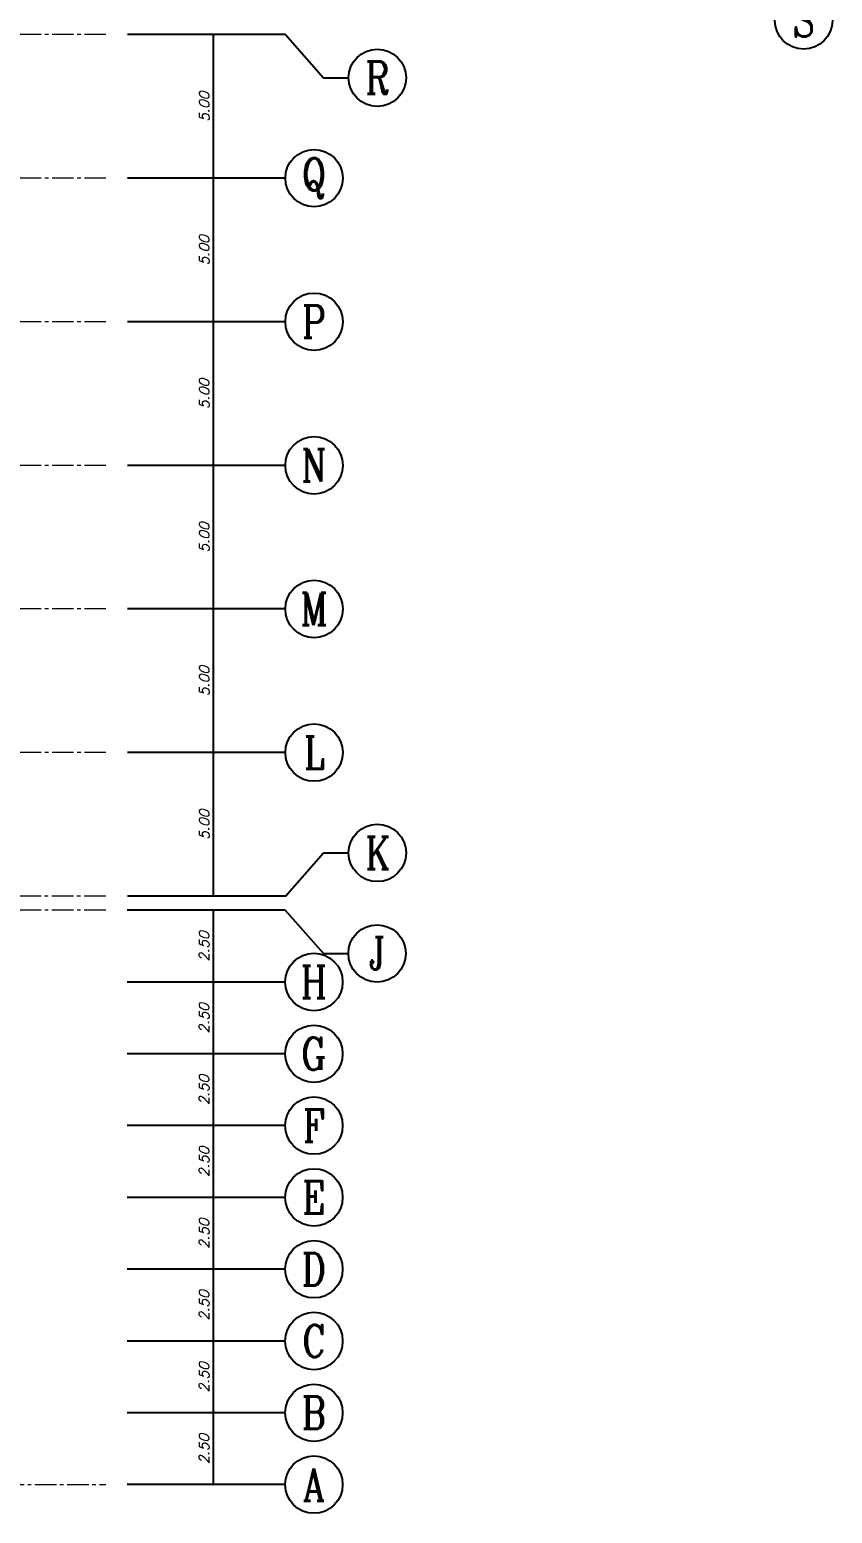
# Model space of a CAD drawing. Header units: metres. Extents: x 202848 to 204724, y 1924431 to 1925550.
# Drawn here: x 203951.6 to 203979.6, y 1924865.3 to 1924916.9 of the extents above; entities that cross this region are included whole.
import ezdxf
from ezdxf.enums import TextEntityAlignment as Align

# ---------------------------------------------------------------- set-up
doc = ezdxf.new("R2010")
doc.units = ezdxf.units.M
doc.header["$MEASUREMENT"] = 0
doc.linetypes.add('CENTER2', pattern=[1.125, 0.75, -0.125, 0.125, -0.125])
doc.layers.add('Axis', color=1, linetype='CENTER2', lineweight=5)
doc.layers.add('Dimations', color=3, linetype='Continuous', lineweight=5)
doc.layers.add('Axis Name', color=8, linetype='Continuous')
doc.styles.add('ROMANS', font='romans.shx', dxfattribs={"oblique": 15})
doc.styles.add('YQ_AXIS', font='COMPLEX.SHX', dxfattribs={"width": 0.8, "bigfont": 'GBCBIG.SHX'})
doc.dimstyles.new('Copy(2) of DIM-50$', dxfattribs={"dimscale": 0, "dimtxt": 0.35, "dimasz": 0.03, "dimexe": 0, "dimexo": 0, "dimgap": 0.15, "dimtad": 1, "dimzin": 0, "dimdsep": 46, "dimtxsty": 'ROMANS', "dimblk1": 'OBLIQUE', "dimblk2": 'DTICK', "dimsah": 1, "dimcen": 0.1, "dimse1": 1, "dimse2": 1, "dimclrd": 2, "dimclre": 51, "dimclrt": 3, "dimaunit": 1, "dimadec": 0, "dimazin": 0, "dimtfac": 1e-05, "dimtmove": 2, "dimatfit": 0, "dimldrblk": 'DTICK', "dimfxl": 0, "dimtolj": 1, "dimtzin": 0, "dimlwe": -1, "dimarcsym": 0})

# ---------------------------------------------------------------- blocks, each defined once
blk = doc.blocks.new('_OBLIQUE')
at = {"color": 0, "linetype": 'ByBlock'}
blk.add_line((-0.5, -0.5), (0.5, 0.5), dxfattribs=at)
blk = doc.blocks.new('DTICK')
at = {"color": 3}
blk.add_line((-1, -1), (1, 1), dxfattribs=at)
for p, q in [((-1, 0), (1, 0)), ((0, 1), (0, -1))]:
    blk.add_line(p, q)
blk = doc.blocks.new('*D343')
at = {"layer": 'Defpoints', "color": 0, "lineweight": -2, "transparency": 16777216}
for p in [(203954.297, 1924891.744), (203958.047, 1924891.744), (203954.297, 1924886.744)]:
    blk.add_point(p, dxfattribs=at)
at = {"layer": 'Dimations', "color": 2, "lineweight": -2, "transparency": 16777216}
blk.add_line((203958.047, 1924886.744), (203958.047, 1924891.714), dxfattribs=at)
at = {"layer": 'Dimations', "color": 2, "lineweight": -2, "transparency": 16777216, "xscale": 0.03, "yscale": 0.03, "zscale": 0.03}
for name, p, rotation in [('DTICK', (203958.047, 1924891.744), 90), ('_OBLIQUE', (203958.047, 1924886.744), 270)]:
    blk.add_blockref(name, p, dxfattribs=dict(at, rotation=rotation))
at = {"layer": 'Dimations', "color": 3, "transparency": 16777216, "insert": (203957.722, 1924889.229), "char_height": 0.35, "attachment_point": 5, "rotation": 90, "style": 'ROMANS'}
blk.add_mtext('\\A1;5.00', dxfattribs=at)
blk = doc.blocks.new('*D344')
at = {"layer": 'Defpoints', "color": 0, "lineweight": -2, "transparency": 16777216}
for p in [(203954.297, 1924896.744), (203958.047, 1924896.744), (203954.297, 1924891.744)]:
    blk.add_point(p, dxfattribs=at)
at = {"layer": 'Dimations', "color": 2, "lineweight": -2, "transparency": 16777216}
blk.add_line((203958.047, 1924891.744), (203958.047, 1924896.714), dxfattribs=at)
at = {"layer": 'Dimations', "color": 2, "lineweight": -2, "transparency": 16777216, "xscale": 0.03, "yscale": 0.03, "zscale": 0.03}
for name, p, rotation in [('DTICK', (203958.047, 1924896.744), 90), ('_OBLIQUE', (203958.047, 1924891.744), 270)]:
    blk.add_blockref(name, p, dxfattribs=dict(at, rotation=rotation))
at = {"layer": 'Dimations', "color": 3, "transparency": 16777216, "insert": (203957.722, 1924894.229), "char_height": 0.35, "attachment_point": 5, "rotation": 90, "style": 'ROMANS'}
blk.add_mtext('\\A1;5.00', dxfattribs=at)
blk = doc.blocks.new('*D345')
at = {"layer": 'Defpoints', "color": 0, "lineweight": -2, "transparency": 16777216}
for p in [(203954.297, 1924901.744), (203958.047, 1924901.744), (203954.297, 1924896.744)]:
    blk.add_point(p, dxfattribs=at)
at = {"layer": 'Dimations', "color": 2, "lineweight": -2, "transparency": 16777216}
blk.add_line((203958.047, 1924896.744), (203958.047, 1924901.714), dxfattribs=at)
at = {"layer": 'Dimations', "color": 2, "lineweight": -2, "transparency": 16777216, "xscale": 0.03, "yscale": 0.03, "zscale": 0.03}
for name, p, rotation in [('DTICK', (203958.047, 1924901.744), 90), ('_OBLIQUE', (203958.047, 1924896.744), 270)]:
    blk.add_blockref(name, p, dxfattribs=dict(at, rotation=rotation))
at = {"layer": 'Dimations', "color": 3, "transparency": 16777216, "insert": (203957.722, 1924899.229), "char_height": 0.35, "attachment_point": 5, "rotation": 90, "style": 'ROMANS'}
blk.add_mtext('\\A1;5.00', dxfattribs=at)
blk = doc.blocks.new('*D346')
at = {"layer": 'Defpoints', "color": 0, "lineweight": -2, "transparency": 16777216}
for p in [(203954.297, 1924906.744), (203958.047, 1924906.744), (203954.297, 1924901.744)]:
    blk.add_point(p, dxfattribs=at)
at = {"layer": 'Dimations', "color": 2, "lineweight": -2, "transparency": 16777216}
blk.add_line((203958.047, 1924901.744), (203958.047, 1924906.714), dxfattribs=at)
at = {"layer": 'Dimations', "color": 2, "lineweight": -2, "transparency": 16777216, "xscale": 0.03, "yscale": 0.03, "zscale": 0.03}
for name, p, rotation in [('DTICK', (203958.047, 1924906.744), 90), ('_OBLIQUE', (203958.047, 1924901.744), 270)]:
    blk.add_blockref(name, p, dxfattribs=dict(at, rotation=rotation))
at = {"layer": 'Dimations', "color": 3, "transparency": 16777216, "insert": (203957.722, 1924904.229), "char_height": 0.35, "attachment_point": 5, "rotation": 90, "style": 'ROMANS'}
blk.add_mtext('\\A1;5.00', dxfattribs=at)
blk = doc.blocks.new('*D347')
at = {"layer": 'Defpoints', "color": 0, "lineweight": -2, "transparency": 16777216}
for p in [(203954.297, 1924911.744), (203958.047, 1924911.744), (203954.297, 1924906.744)]:
    blk.add_point(p, dxfattribs=at)
at = {"layer": 'Dimations', "color": 2, "lineweight": -2, "transparency": 16777216}
blk.add_line((203958.047, 1924906.744), (203958.047, 1924911.714), dxfattribs=at)
at = {"layer": 'Dimations', "color": 2, "lineweight": -2, "transparency": 16777216, "xscale": 0.03, "yscale": 0.03, "zscale": 0.03}
for name, p, rotation in [('DTICK', (203958.047, 1924911.744), 90), ('_OBLIQUE', (203958.047, 1924906.744), 270)]:
    blk.add_blockref(name, p, dxfattribs=dict(at, rotation=rotation))
at = {"layer": 'Dimations', "color": 3, "transparency": 16777216, "insert": (203957.722, 1924909.229), "char_height": 0.35, "attachment_point": 5, "rotation": 90, "style": 'ROMANS'}
blk.add_mtext('\\A1;5.00', dxfattribs=at)
blk = doc.blocks.new('*D348')
at = {"layer": 'Defpoints', "color": 0, "lineweight": -2, "transparency": 16777216}
for p in [(203954.297, 1924916.744), (203958.047, 1924916.744), (203954.297, 1924911.744)]:
    blk.add_point(p, dxfattribs=at)
at = {"layer": 'Dimations', "color": 2, "lineweight": -2, "transparency": 16777216}
blk.add_line((203958.047, 1924911.744), (203958.047, 1924916.714), dxfattribs=at)
at = {"layer": 'Dimations', "color": 2, "lineweight": -2, "transparency": 16777216, "xscale": 0.03, "yscale": 0.03, "zscale": 0.03}
for name, p, rotation in [('DTICK', (203958.047, 1924916.744), 90), ('_OBLIQUE', (203958.047, 1924911.744), 270)]:
    blk.add_blockref(name, p, dxfattribs=dict(at, rotation=rotation))
at = {"layer": 'Dimations', "color": 3, "transparency": 16777216, "insert": (203957.722, 1924914.229), "char_height": 0.35, "attachment_point": 5, "rotation": 90, "style": 'ROMANS'}
blk.add_mtext('\\A1;5.00', dxfattribs=at)
blk = doc.blocks.new('*D301')
at = {"layer": 'Defpoints', "color": 0, "lineweight": -2, "transparency": 16777216}
for p in [(203954.291, 1924868.754), (203958.041, 1924868.754), (203954.291, 1924866.254)]:
    blk.add_point(p, dxfattribs=at)
at = {"layer": 'Dimations', "color": 2, "lineweight": -2, "transparency": 16777216}
blk.add_line((203958.041, 1924866.254), (203958.041, 1924868.724), dxfattribs=at)
at = {"layer": 'Dimations', "color": 2, "lineweight": -2, "transparency": 16777216, "xscale": 0.03, "yscale": 0.03, "zscale": 0.03}
for name, p, rotation in [('DTICK', (203958.041, 1924868.754), 90), ('_OBLIQUE', (203958.041, 1924866.254), 270)]:
    blk.add_blockref(name, p, dxfattribs=dict(at, rotation=rotation))
at = {"layer": 'Dimations', "color": 3, "transparency": 16777216, "insert": (203957.716, 1924867.489), "char_height": 0.35, "attachment_point": 5, "rotation": 90, "style": 'ROMANS'}
blk.add_mtext('\\A1;2.50', dxfattribs=at)
blk = doc.blocks.new('*D302')
at = {"layer": 'Defpoints', "color": 0, "lineweight": -2, "transparency": 16777216}
for p in [(203954.291, 1924871.254), (203958.041, 1924871.254), (203954.291, 1924868.754)]:
    blk.add_point(p, dxfattribs=at)
at = {"layer": 'Dimations', "color": 2, "lineweight": -2, "transparency": 16777216}
blk.add_line((203958.041, 1924868.754), (203958.041, 1924871.224), dxfattribs=at)
at = {"layer": 'Dimations', "color": 2, "lineweight": -2, "transparency": 16777216, "xscale": 0.03, "yscale": 0.03, "zscale": 0.03}
for name, p, rotation in [('DTICK', (203958.041, 1924871.254), 90), ('_OBLIQUE', (203958.041, 1924868.754), 270)]:
    blk.add_blockref(name, p, dxfattribs=dict(at, rotation=rotation))
at = {"layer": 'Dimations', "color": 3, "transparency": 16777216, "insert": (203957.716, 1924869.989), "char_height": 0.35, "attachment_point": 5, "rotation": 90, "style": 'ROMANS'}
blk.add_mtext('\\A1;2.50', dxfattribs=at)
blk = doc.blocks.new('*D303')
at = {"layer": 'Defpoints', "color": 0, "lineweight": -2, "transparency": 16777216}
for p in [(203954.291, 1924873.754), (203958.041, 1924873.754), (203954.291, 1924871.254)]:
    blk.add_point(p, dxfattribs=at)
at = {"layer": 'Dimations', "color": 2, "lineweight": -2, "transparency": 16777216}
blk.add_line((203958.041, 1924871.254), (203958.041, 1924873.724), dxfattribs=at)
at = {"layer": 'Dimations', "color": 2, "lineweight": -2, "transparency": 16777216, "xscale": 0.03, "yscale": 0.03, "zscale": 0.03}
for name, p, rotation in [('DTICK', (203958.041, 1924873.754), 90), ('_OBLIQUE', (203958.041, 1924871.254), 270)]:
    blk.add_blockref(name, p, dxfattribs=dict(at, rotation=rotation))
at = {"layer": 'Dimations', "color": 3, "transparency": 16777216, "insert": (203957.716, 1924872.489), "char_height": 0.35, "attachment_point": 5, "rotation": 90, "style": 'ROMANS'}
blk.add_mtext('\\A1;2.50', dxfattribs=at)
blk = doc.blocks.new('*D304')
at = {"layer": 'Defpoints', "color": 0, "lineweight": -2, "transparency": 16777216}
for p in [(203954.291, 1924876.254), (203958.041, 1924876.254), (203954.291, 1924873.754)]:
    blk.add_point(p, dxfattribs=at)
at = {"layer": 'Dimations', "color": 2, "lineweight": -2, "transparency": 16777216}
blk.add_line((203958.041, 1924873.754), (203958.041, 1924876.224), dxfattribs=at)
at = {"layer": 'Dimations', "color": 2, "lineweight": -2, "transparency": 16777216, "xscale": 0.03, "yscale": 0.03, "zscale": 0.03}
for name, p, rotation in [('DTICK', (203958.041, 1924876.254), 90), ('_OBLIQUE', (203958.041, 1924873.754), 270)]:
    blk.add_blockref(name, p, dxfattribs=dict(at, rotation=rotation))
at = {"layer": 'Dimations', "color": 3, "transparency": 16777216, "insert": (203957.716, 1924874.989), "char_height": 0.35, "attachment_point": 5, "rotation": 90, "style": 'ROMANS'}
blk.add_mtext('\\A1;2.50', dxfattribs=at)
blk = doc.blocks.new('*D305')
at = {"layer": 'Defpoints', "color": 0, "lineweight": -2, "transparency": 16777216}
for p in [(203954.291, 1924878.754), (203958.041, 1924878.754), (203954.291, 1924876.254)]:
    blk.add_point(p, dxfattribs=at)
at = {"layer": 'Dimations', "color": 2, "lineweight": -2, "transparency": 16777216}
blk.add_line((203958.041, 1924876.254), (203958.041, 1924878.724), dxfattribs=at)
at = {"layer": 'Dimations', "color": 2, "lineweight": -2, "transparency": 16777216, "xscale": 0.03, "yscale": 0.03, "zscale": 0.03}
for name, p, rotation in [('DTICK', (203958.041, 1924878.754), 90), ('_OBLIQUE', (203958.041, 1924876.254), 270)]:
    blk.add_blockref(name, p, dxfattribs=dict(at, rotation=rotation))
at = {"layer": 'Dimations', "color": 3, "transparency": 16777216, "insert": (203957.716, 1924877.489), "char_height": 0.35, "attachment_point": 5, "rotation": 90, "style": 'ROMANS'}
blk.add_mtext('\\A1;2.50', dxfattribs=at)
blk = doc.blocks.new('*D306')
at = {"layer": 'Defpoints', "color": 0, "lineweight": -2, "transparency": 16777216}
for p in [(203954.291, 1924881.254), (203958.041, 1924881.254), (203954.291, 1924878.754)]:
    blk.add_point(p, dxfattribs=at)
at = {"layer": 'Dimations', "color": 2, "lineweight": -2, "transparency": 16777216}
blk.add_line((203958.041, 1924878.754), (203958.041, 1924881.224), dxfattribs=at)
at = {"layer": 'Dimations', "color": 2, "lineweight": -2, "transparency": 16777216, "xscale": 0.03, "yscale": 0.03, "zscale": 0.03}
for name, p, rotation in [('DTICK', (203958.041, 1924881.254), 90), ('_OBLIQUE', (203958.041, 1924878.754), 270)]:
    blk.add_blockref(name, p, dxfattribs=dict(at, rotation=rotation))
at = {"layer": 'Dimations', "color": 3, "transparency": 16777216, "insert": (203957.716, 1924879.989), "char_height": 0.35, "attachment_point": 5, "rotation": 90, "style": 'ROMANS'}
blk.add_mtext('\\A1;2.50', dxfattribs=at)
blk = doc.blocks.new('*D307')
at = {"layer": 'Defpoints', "color": 0, "lineweight": -2, "transparency": 16777216}
for p in [(203954.291, 1924883.754), (203958.041, 1924883.754), (203954.291, 1924881.254)]:
    blk.add_point(p, dxfattribs=at)
at = {"layer": 'Dimations', "color": 2, "lineweight": -2, "transparency": 16777216}
blk.add_line((203958.041, 1924881.254), (203958.041, 1924883.724), dxfattribs=at)
at = {"layer": 'Dimations', "color": 2, "lineweight": -2, "transparency": 16777216, "xscale": 0.03, "yscale": 0.03, "zscale": 0.03}
for name, p, rotation in [('DTICK', (203958.041, 1924883.754), 90), ('_OBLIQUE', (203958.041, 1924881.254), 270)]:
    blk.add_blockref(name, p, dxfattribs=dict(at, rotation=rotation))
at = {"layer": 'Dimations', "color": 3, "transparency": 16777216, "insert": (203957.716, 1924882.489), "char_height": 0.35, "attachment_point": 5, "rotation": 90, "style": 'ROMANS'}
blk.add_mtext('\\A1;2.50', dxfattribs=at)
blk = doc.blocks.new('*D308')
at = {"layer": 'Defpoints', "color": 0, "lineweight": -2, "transparency": 16777216}
for p in [(203954.291, 1924886.254), (203958.041, 1924886.254), (203954.291, 1924883.754)]:
    blk.add_point(p, dxfattribs=at)
at = {"layer": 'Dimations', "color": 2, "lineweight": -2, "transparency": 16777216}
blk.add_line((203958.041, 1924883.754), (203958.041, 1924886.224), dxfattribs=at)
at = {"layer": 'Dimations', "color": 2, "lineweight": -2, "transparency": 16777216, "xscale": 0.03, "yscale": 0.03, "zscale": 0.03}
for name, p, rotation in [('DTICK', (203958.041, 1924886.254), 90), ('_OBLIQUE', (203958.041, 1924883.754), 270)]:
    blk.add_blockref(name, p, dxfattribs=dict(at, rotation=rotation))
at = {"layer": 'Dimations', "color": 3, "transparency": 16777216, "insert": (203957.716, 1924884.989), "char_height": 0.35, "attachment_point": 5, "rotation": 90, "style": 'ROMANS'}
blk.add_mtext('\\A1;2.50', dxfattribs=at)

msp = doc.modelspace()

# ---------------------------------------------------------------- linework, layer by layer
at = {"layer": 'Axis'}
for p, q in [((203954.2974, 1924916.7435), (203921.5738, 1924916.7435)), ((203954.2974, 1924911.7435), (203921.5738, 1924911.7435)), ((203954.2974, 1924906.7435), (203921.5738, 1924906.7435)), ((203954.2974, 1924901.7435), (203921.5738, 1924901.7435)), ((203954.2974, 1924896.7435), (203921.5738, 1924896.7435)), ((203954.2974, 1924891.7435), (203921.5738, 1924891.7435)), ((203954.289, 1924886.7435), (203921.5738, 1924886.7435)), ((203954.2906, 1924886.2535), (203900.0658, 1924886.2535)), ((203900.0725, 1924866.2535), (203954.2906, 1924866.2535))]:
    msp.add_line(p, q, dxfattribs=at)
at = {"layer": 'Axis Name'}
for p, q in [((203960.5474, 1924916.7435), (203955.0474, 1924916.7435)), ((203960.5474, 1924916.7435), (203961.8805, 1924915.2372)), ((203961.8805, 1924915.2372), (203962.7499, 1924915.2372)), ((203960.5474, 1924911.7435), (203955.0474, 1924911.7435)), ((203960.5474, 1924906.7435), (203955.0474, 1924906.7435)), ((203960.5474, 1924901.7435), (203955.0474, 1924901.7435)), ((203960.5474, 1924896.7435), (203955.0474, 1924896.7435)), ((203960.5474, 1924891.7435), (203955.0474, 1924891.7435)), ((203960.5474, 1924886.7435), (203961.8805, 1924888.2498)), ((203961.8805, 1924888.2498), (203962.7499, 1924888.2498)), ((203960.5474, 1924886.7435), (203955.0474, 1924886.7435)), ((203960.5406, 1924886.2535), (203955.0406, 1924886.2535)), ((203960.5406, 1924886.2535), (203961.8738, 1924884.7472)), ((203961.8738, 1924884.7472), (203962.7431, 1924884.7472)), ((203960.5406, 1924883.7535), (203955.0406, 1924883.7535)), ((203960.5406, 1924881.2535), (203955.0406, 1924881.2535)), ((203960.5406, 1924878.7535), (203955.0406, 1924878.7535)), ((203960.5406, 1924876.2535), (203955.0406, 1924876.2535)), ((203960.5406, 1924873.7535), (203955.0406, 1924873.7535)), ((203960.5406, 1924871.2535), (203955.0406, 1924871.2535)), ((203960.5406, 1924868.7535), (203955.0406, 1924868.7535)), ((203960.5406, 1924866.2535), (203955.0406, 1924866.2535))]:
    msp.add_line(p, q, dxfattribs=at)
for centre in [(203978.5977, 1924917.2335), (203963.7499, 1924915.2372), (203961.5474, 1924911.7435), (203961.5474, 1924906.7435), (203961.5474, 1924901.7435), (203961.5474, 1924896.7435), (203961.5474, 1924891.7435), (203963.7499, 1924888.2498), (203963.7431, 1924884.7472), (203961.5406, 1924883.7535), (203961.5406, 1924881.2535), (203961.5406, 1924878.7535), (203961.5406, 1924876.2535), (203961.5406, 1924873.7535), (203961.5406, 1924871.2535), (203961.5406, 1924868.7535), (203961.5406, 1924866.2535)]:
    msp.add_circle(centre, 1, dxfattribs=at)

# ---------------------------------------------------------------- texts
at = {"layer": 'Axis Name', "color": 7, "style": 'YQ_AXIS', "width": 0.8}
for s, p in [('S', (203978.5977, 1924917.2335)), ('R', (203963.7499, 1924915.2372)), ('Q', (203961.5474, 1924911.7435)), ('P', (203961.5474, 1924906.7435)), ('N', (203961.5474, 1924901.7435)), ('M', (203961.5474, 1924896.7435)), ('L', (203961.5474, 1924891.7435)), ('K', (203963.7499, 1924888.2498)), ('J', (203963.7431, 1924884.7472)), ('H', (203961.5406, 1924883.7535)), ('G', (203961.5406, 1924881.2535)), ('F', (203961.5406, 1924878.7535)), ('E', (203961.5406, 1924876.2535)), ('D', (203961.5406, 1924873.7535)), ('C', (203961.5406, 1924871.2535)), ('B', (203961.5406, 1924868.7535)), ('A', (203961.5406, 1924866.2535))]:
    msp.add_text(s, height=1.125, dxfattribs=at).set_placement(p, align=Align.MIDDLE)

# ---------------------------------------------------------------- dimensions: what is measured, and where the dimension line sits
at = {"layer": 'Dimations'}
for base, p1, p2, picture, middle in [((203958.0474, 1924916.7435), (203954.2974, 1924911.7435), (203954.2974, 1924916.7435), '*D348', (203957.7224, 1924914.2285)), ((203958.0474, 1924911.7435), (203954.2974, 1924906.7435), (203954.2974, 1924911.7435), '*D347', (203957.7224, 1924909.2285)), ((203958.0474, 1924906.7435), (203954.2974, 1924901.7435), (203954.2974, 1924906.7435), '*D346', (203957.7224, 1924904.2285)), ((203958.0474, 1924901.7435), (203954.2974, 1924896.7435), (203954.2974, 1924901.7435), '*D345', (203957.7224, 1924899.2285)), ((203958.0474, 1924896.7435), (203954.2974, 1924891.7435), (203954.2974, 1924896.7435), '*D344', (203957.7224, 1924894.2285)), ((203958.0474, 1924891.7435), (203954.2974, 1924886.7435), (203954.2974, 1924891.7435), '*D343', (203957.7224, 1924889.2285)), ((203958.0406, 1924886.2535), (203954.2906, 1924883.7535), (203954.2906, 1924886.2535), '*D308', (203957.7156, 1924884.9885)), ((203958.0406, 1924883.7535), (203954.2906, 1924881.2535), (203954.2906, 1924883.7535), '*D307', (203957.7156, 1924882.4885)), ((203958.0406, 1924881.2535), (203954.2906, 1924878.7535), (203954.2906, 1924881.2535), '*D306', (203957.7156, 1924879.9885)), ((203958.0406, 1924878.7535), (203954.2906, 1924876.2535), (203954.2906, 1924878.7535), '*D305', (203957.7156, 1924877.4885)), ((203958.0406, 1924876.2535), (203954.2906, 1924873.7535), (203954.2906, 1924876.2535), '*D304', (203957.7156, 1924874.9885)), ((203958.0406, 1924873.7535), (203954.2906, 1924871.2535), (203954.2906, 1924873.7535), '*D303', (203957.7156, 1924872.4885)), ((203958.0406, 1924871.2535), (203954.2906, 1924868.7535), (203954.2906, 1924871.2535), '*D302', (203957.7156, 1924869.9885)), ((203958.0406, 1924868.7535), (203954.2906, 1924866.2535), (203954.2906, 1924868.7535), '*D301', (203957.7156, 1924867.4885))]:
    dim = msp.add_linear_dim(base=base, p1=p1, p2=p2, angle=90, dimstyle='Copy(2) of DIM-50$', override={"dimscale": 1}, dxfattribs=at)
    dim.commit()
    dim.dimension.update_dxf_attribs({"geometry": picture, "text_midpoint": middle})

doc.saveas('drawing.dxf')
